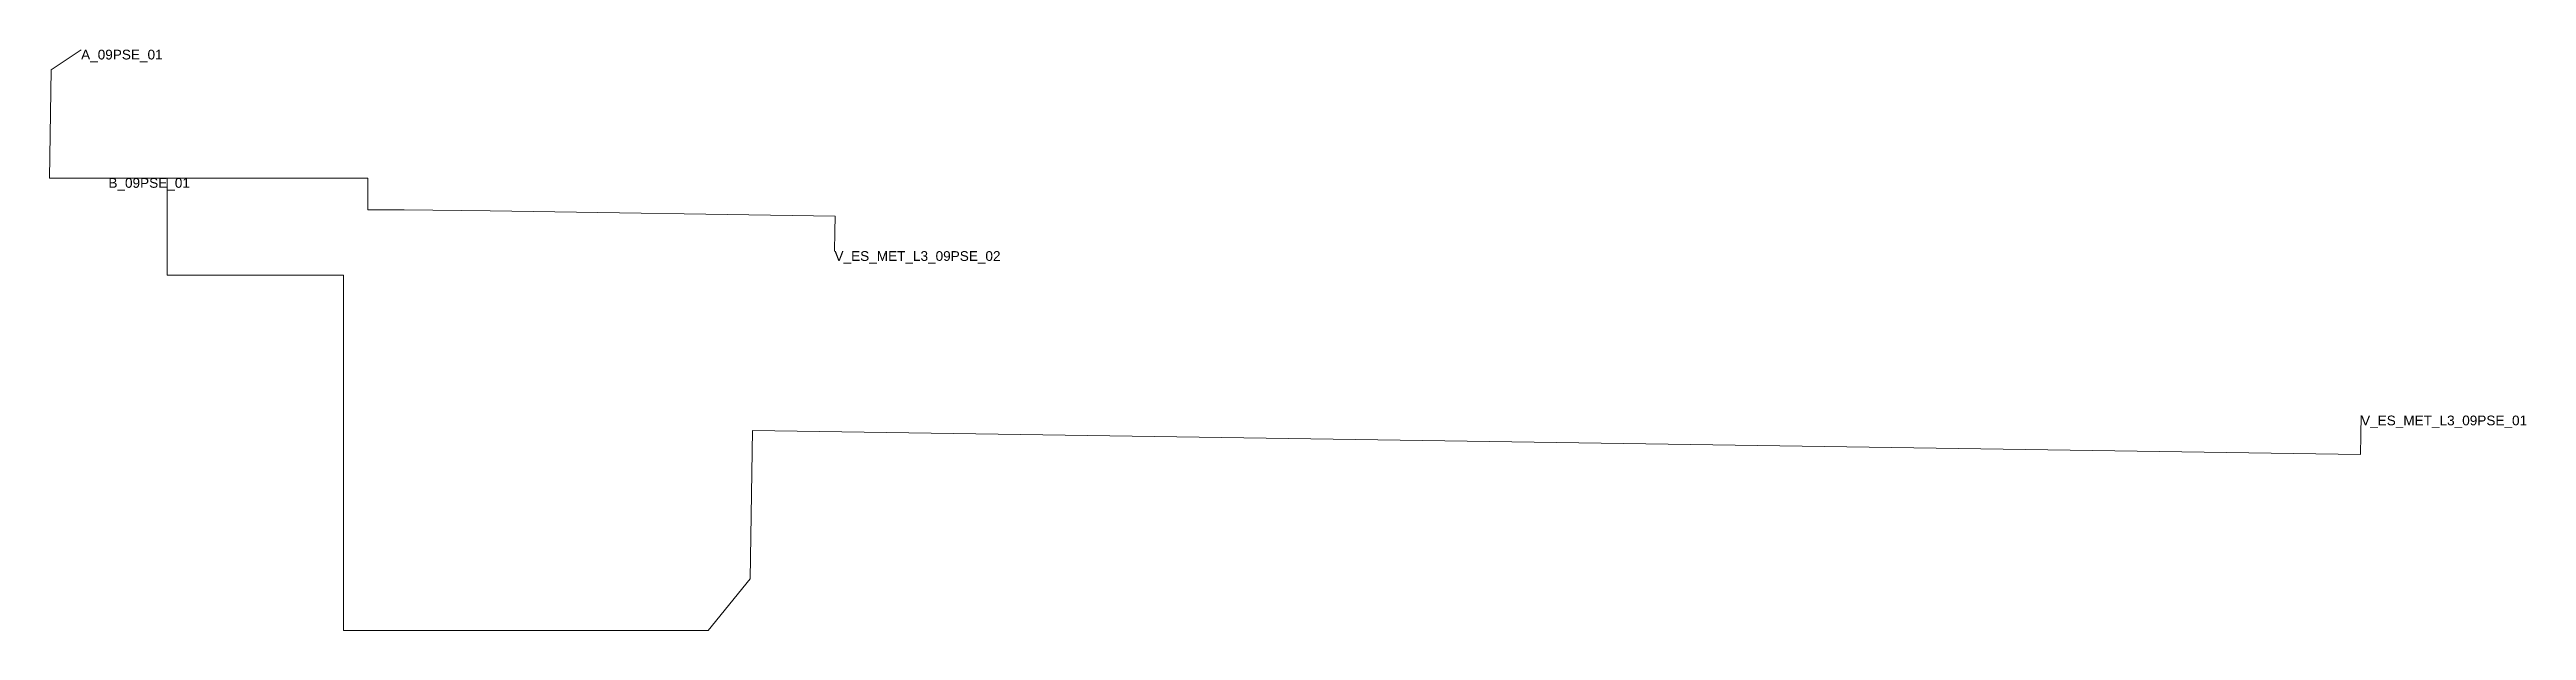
# Model space of a CAD drawing. Header units: metres. Extents: x 429700 to 429827, y 4580711 to 4580741.
import ezdxf
from ezdxf.enums import TextEntityAlignment as Align

# ---------------------------------------------------------------- set-up
doc = ezdxf.new("R2010")
doc.units = ezdxf.units.M
doc.header["$MEASUREMENT"] = 0
for name, color, linetype, lineweight, true_color in [('01_A_AccesTren_t', 40, 'Continuous', 0, 0xffd600), ('01_C_AccesExt_t', 251, 'Continuous', 0, 0x646464), ('01_I_AscensorD_l', 251, 'Continuous', 0, 0x646464), ('01_I_BarreraTarifaria_t', 251, 'Continuous', 0, 0x646464), ('01_I_HoritzontalD_l', 251, 'Continuous', 0, 0x646464), ('01_I_RampaD_l', 251, 'Continuous', 0, 0x646464)]:
    doc.layers.add(name, color=color, linetype=linetype, lineweight=lineweight, true_color=true_color)
doc.styles.add('Style-Arial', font='arial.ttf')

msp = doc.modelspace()

# ---------------------------------------------------------------- linework, layer by layer
at = {"layer": '01_I_AscensorD_l'}
for p, q in [((429701.626157, 4580741.255872), (429700.084973, 4580740.219228, -10)), ((429722.677593, 4580732.968194, -20), (429718.252529, 4580733.020561, -10)), ((429733.887101, 4580711.4118), (429736.051311, 4580714.061019, -20))]:
    msp.add_line(p, q, dxfattribs=at)
at = {"layer": '01_I_HoritzontalD_l'}
msp.add_line((429706.057201, 4580734.660985, -10), (429703.029805, 4580734.660985, -10), dxfattribs=at)
at = {"layer": '01_I_HoritzontalD_l', "flags": 128}
for points, elevation in [([(429703.029805, 4580734.660985), (429700.002408, 4580734.660985), (429700.084973, 4580740.219228)], -10), ([(429718.252529, 4580733.020561), (429716.384267, 4580733.020561), (429716.384267, 4580734.660985), (429706.057201, 4580734.660985)], -10), ([(429706.057201, 4580734.660985), (429706.057201, 4580729.676481), (429707.707937, 4580729.676481)], -10), ([(429740.397362, 4580731.90318), (429740.409272, 4580732.704833), (429722.677593, 4580732.968194)], -20), ([(429736.051311, 4580714.061019), (429736.164459, 4580721.679098), (429818.885807, 4580720.450475), (429818.900722, 4580721.454704)], -20)]:
    msp.add_lwpolyline(points, dxfattribs=dict(at, elevation=elevation))
at = {"layer": '01_I_HoritzontalD_l', "extrusion": (0, 0.991403, 0.130841), "elevation": 4541349.76134, "flags": 128}
msp.add_lwpolyline([(-429714.28526, -599355.248803), (-429715.124151, -599355.248803), (-429715.124151, -599345.162092)], dxfattribs=at)
at = {"layer": '01_I_HoritzontalD_l', "flags": 128}
msp.add_lwpolyline([(429715.124151, 4580721.498511), (429715.124151, 4580711.4118), (429733.887101, 4580711.4118)], dxfattribs=at)
at = {"layer": '01_I_RampaD_l'}
for p, q in [((429740.397362, 4580731.90318, -20), (429740.382508, 4580730.90329, -20)), ((429707.707937, 4580729.676481, -10), (429714.28526, 4580729.676481, -10)), ((429715.124151, 4580728.35673), (429715.124151, 4580721.498511)), ((429818.900722, 4580721.454704, -20), (429818.915226, 4580722.452956, -20))]:
    msp.add_line(p, q, dxfattribs=at)

# ---------------------------------------------------------------- texts
at = {"layer": '01_A_AccesTren_t', "style": 'Style-Arial'}
for s, p in [('V_ES_MET_L3_09PSE_02', (429740.382508, 4580730.90329, -20)), ('V_ES_MET_L3_09PSE_01', (429818.915226, 4580722.452956, -20))]:
    msp.add_text(s, height=0.5, dxfattribs=at).set_placement(p, align=Align.TOP_LEFT)
at = {"layer": '01_C_AccesExt_t', "style": 'Style-Arial'}
msp.add_text('A_09PSE_01', height=0.5, dxfattribs=at).set_placement((429701.626157, 4580741.255872), align=Align.TOP_LEFT)
at = {"layer": '01_I_BarreraTarifaria_t', "style": 'Style-Arial'}
msp.add_text('B_09PSE_01', height=0.5, dxfattribs=at).set_placement((429703.029805, 4580734.660985, -10), align=Align.TOP_LEFT)

doc.saveas('drawing.dxf')
